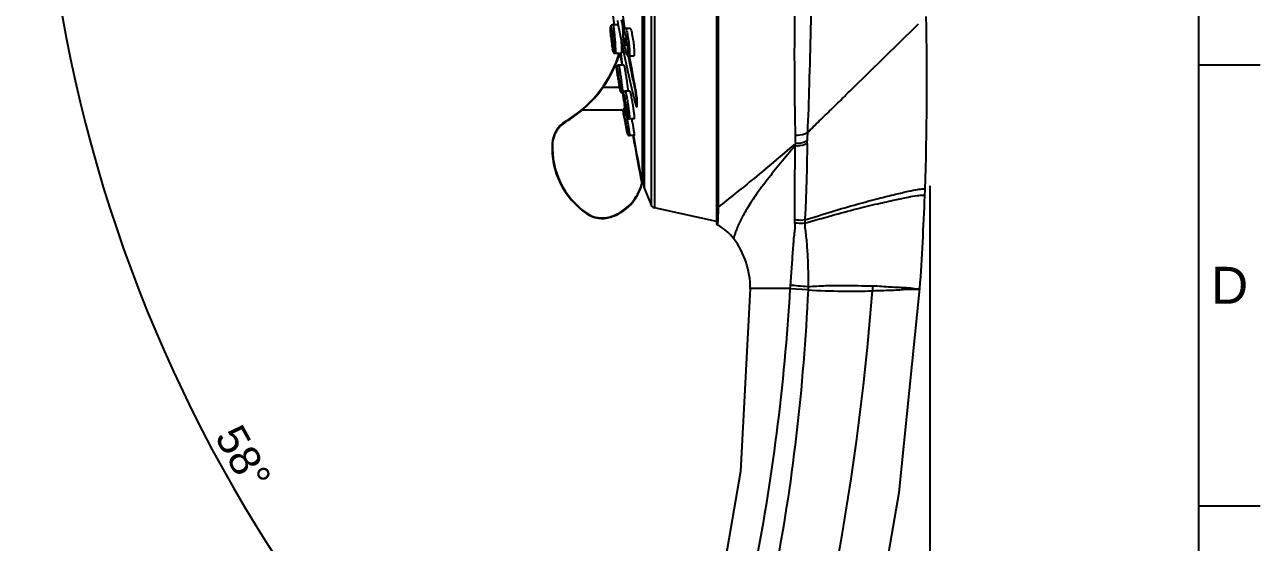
# Model space of a CAD drawing. Header units: millimetres. Extents: x 2652 to 2862, y 294 to 591.
# Drawn here: x 2761.6 to 2862.1, y 439 to 481.1 of the extents above; entities that cross this region are included whole.
import ezdxf

# ---------------------------------------------------------------- set-up
doc = ezdxf.new("R2010")
doc.units = ezdxf.units.MM
doc.header["$LTSCALE"] = 0.1
for name, color, linetype in [('02___PRT_ALL_AXES', 7, 'Continuous'), ('DIM', 3, 'Continuous'), ('FORM', 7, 'Continuous')]:
    doc.layers.add(name, color=color, linetype=linetype)
doc.styles.get("Standard").update_dxf_attribs({"font": 'arial.ttf'})
doc.dimstyles.new('ISO-25', dxfattribs={"dimtxt": 2.5, "dimasz": 2.5, "dimexe": 1.25, "dimexo": 0.625, "dimtad": 1, "dimlfac": 1.333333, "dimtxsty": 'Standard', "dimcen": 2.5, "dimadec": 0, "dimazin": 0, "dimtfac": 1, "dimtmove": 0, "dimatfit": 3, "dimfxl": 0, "dimarcsym": 0})

# ---------------------------------------------------------------- blocks, each defined once
blk = doc.blocks.new('*D18')
at = {"layer": 'Defpoints', "color": 0}
for p in [(2799.55, 502.44), (2839.68, 502.44), (2769.5, 463.22), (2806.25, 382.36), (2791.52, 358.79)]:
    blk.add_point(p, dxfattribs=at)
at = {"layer": 'DIM', "color": 0, "lineweight": -2}
for p, q in [((2798.92, 502.44), (2761.57, 502.44)), ((2806.58, 382.89), (2819.17, 403.04))]:
    blk.add_line(p, q, dxfattribs=at)
blk.add_arc((2881.29, 502.44), 118.46, 181.2092, 236.7908, dxfattribs=at)
at = {"layer": 'DIM', "color": 0}
for points in [[(2762.43, 499.94), (2763.27, 499.94), (2762.82, 502.44)], [(2816.63, 403.68), (2816.18, 402.97), (2818.51, 401.98)]]:
    blk.add_solid(points, dxfattribs=at)
at = {"layer": 'DIM', "color": 0, "insert": (2779.34, 445.93), "char_height": 2.5, "attachment_point": 5, "rotation": 299}
blk.add_mtext('58°', dxfattribs=at)
blk = doc.blocks.new('*D21')
at = {"layer": 'Defpoints', "color": 0}
for p in [(2835.18, 468.66), (2786.99, 366.39), (2835.18, 350.15)]:
    blk.add_point(p, dxfattribs=at)
at = {"layer": 'DIM', "color": 0, "lineweight": -2}
for p, q in [((2835.18, 468.04), (2835.18, 348.9)), ((2786.99, 365.77), (2786.99, 348.9)), ((2789.49, 350.15), (2832.68, 350.15))]:
    blk.add_line(p, q, dxfattribs=at)
at = {"layer": 'DIM', "color": 0}
for points in [[(2789.49, 350.56), (2789.49, 349.73), (2786.99, 350.15)], [(2832.68, 350.56), (2832.68, 349.73), (2835.18, 350.15)]]:
    blk.add_solid(points, dxfattribs=at)
at = {"layer": 'DIM', "color": 0, "insert": (2811.08, 352.27), "char_height": 2.5, "attachment_point": 5}
blk.add_mtext('64,25', dxfattribs=at)

msp = doc.modelspace()

# ---------------------------------------------------------------- linework, layer by layer
at = {"color": 7, "linetype": 'Continuous'}
for p, q in [((2817.8406, 539.7529), (2817.8406, 464.9827)), ((2817.9776, 539.7648), (2817.9776, 466.314)), ((2812.7841, 538.6333), (2812.7841, 466.2476)), ((2812.517, 538.4064), (2812.517, 466.4744)), ((2811.8038, 468.23), (2811.8038, 536.6852)), ((2811.8406, 468.1654), (2811.8406, 536.7154)), ((2811.9421, 467.9404), (2811.9421, 536.9404)), ((2811.9529, 536.9961), (2811.9529, 467.8847)), ((2809.3544, 480.5539), (2809.399, 480.2065)), ((2810.2488, 480.6556), (2810.2221, 480.8044)), ((2810.2745, 480.7378), (2810.2611, 480.8128)), ((2810.3285, 480.827), (2810.332, 480.805)), ((2810.4319, 480.8436), (2810.4319, 480.8436)), ((2828.8923, 475.952), (2834.0532, 481.0066)), ((2834.0532, 481.0078), (2834.2555, 481.2055)), ((2809.2379, 480.3213), (2809.2491, 480.2037)), ((2809.2491, 480.2037), (2809.262, 480.0803)), ((2809.262, 480.0803), (2809.2767, 479.9497)), ((2809.2767, 479.9497), (2809.2935, 479.8101)), ((2809.298, 479.7747), (2809.2951, 479.7983)), ((2809.3293, 480.0839), (2809.2967, 480.2451)), ((2809.3396, 479.8824), (2809.3723, 479.7201)), ((2809.3544, 479.3686), (2809.3526, 479.3802)), ((2809.3545, 479.3677), (2809.3544, 479.3686)), ((2809.356, 479.3581), (2809.3544, 479.3686)), ((2810.1791, 479.3781), (2810.2235, 479.162)), ((2810.299, 479.7519), (2810.3255, 479.5768)), ((2810.3255, 479.5768), (2810.3559, 479.4011)), ((2810.3956, 479.209), (2810.3419, 479.4849)), ((2810.3926, 479.6846), (2810.4109, 479.5874)), ((2810.4465, 479.7529), (2810.4282, 479.8499)), ((2810.46, 480.1849), (2810.5139, 479.9085)), ((2809.8504, 478.6233), (2809.81, 478.4472)), ((2809.8186, 478.471), (2809.8358, 478.4608)), ((2809.8358, 478.4608), (2809.8539, 478.4537)), ((2809.846, 478.8145), (2809.8504, 478.6233)), ((2809.8465, 478.4333), (2809.8539, 478.4537)), ((2810.6396, 478.5789), (2810.6311, 478.6223)), ((2810.6791, 478.586), (2810.6764, 478.5993)), ((2810.1319, 477.8844), (2810.1371, 477.8475)), ((2809.8053, 476.9088), (2809.8239, 476.7917)), ((2809.8239, 476.7917), (2809.8392, 476.6981)), ((2809.8526, 476.9098), (2809.832, 476.9851)), ((2809.832, 476.9851), (2809.8364, 476.9084)), ((2809.8364, 476.9084), (2809.8638, 476.7226)), ((2809.8393, 476.6981), (2809.8365, 476.7147)), ((2809.8694, 476.8239), (2809.8526, 476.9098)), ((2809.8777, 476.4728), (2809.8978, 476.3605)), ((2809.8813, 476.6222), (2809.9112, 476.4799)), ((2809.9112, 476.4799), (2809.9189, 476.4601)), ((2808.5672, 476.0682), (2808.5978, 476.0419)), ((2809.9592, 476.0419), (2808.5978, 476.0419)), ((2810.9788, 475.7921), (2811.0399, 475.5406)), ((2811.261, 475.5934), (2811.2565, 475.614)), ((2811.261, 475.5934), (2811.2765, 475.6077)), ((2811.2765, 475.6077), (2811.2899, 475.6175)), ((2811.3203, 475.1727), (2811.3028, 475.3619)), ((2811.32, 475.3492), (2811.3367, 475.1522)), ((2811.3364, 475.3425), (2811.3528, 475.1586)), ((2810.3383, 474.7335), (2810.3634, 474.5903)), ((2810.3636, 474.5903), (2810.3612, 474.604)), ((2810.3634, 474.5903), (2810.3679, 474.5652)), ((2810.4587, 474.1083), (2810.3636, 474.5903)), ((2810.3679, 474.5652), (2810.398, 474.4042)), ((2810.398, 474.8041), (2810.3724, 474.8793)), ((2810.3724, 474.8793), (2810.374, 474.8026)), ((2810.374, 474.8026), (2810.4023, 474.6168)), ((2810.3913, 474.383), (2810.4056, 474.3455)), ((2810.4173, 474.7182), (2810.398, 474.8041)), ((2810.398, 474.4042), (2810.4283, 474.2516)), ((2810.4217, 474.5163), (2810.4567, 474.3741)), ((2810.4567, 474.3741), (2810.4668, 474.3543)), ((2810.6365, 474.6351), (2810.6393, 474.6168)), ((2811.2558, 474.6738), (2811.261, 474.6531)), ((2811.261, 474.6531), (2811.2614, 474.6505)), ((2811.3196, 474.54), (2811.3203, 474.561)), ((2811.3203, 474.561), (2811.3203, 475.1727)), ((2811.3203, 475.1727), (2811.3367, 475.1522)), ((2811.3203, 474.561), (2811.3261, 474.5491)), ((2811.3255, 474.4951), (2811.3281, 474.4931)), ((2811.3261, 474.5491), (2811.3367, 474.5401)), ((2811.3281, 474.4931), (2811.3315, 474.4897)), ((2811.3367, 475.1522), (2811.3367, 474.5401)), ((2811.3528, 475.1586), (2811.3533, 475.131)), ((2811.3533, 475.131), (2811.3533, 474.5184)), ((2806.8796, 474.2281), (2805.5577, 473.2819)), ((2806.8796, 474.2281), (2806.9038, 474.1995)), ((2810.239, 474.1995), (2806.9038, 474.1995)), ((2810.3269, 473.6078), (2810.3625, 473.4083)), ((2810.3625, 473.4083), (2810.3956, 473.2302)), ((2810.3904, 473.4451), (2810.3701, 473.5205)), ((2810.3701, 473.5205), (2810.3784, 473.4444)), ((2810.3784, 473.4444), (2810.4109, 473.258)), ((2810.4085, 473.3593), (2810.3904, 473.4451)), ((2805.5577, 473.2819), (2805.577, 473.2497)), ((2810.3956, 473.2302), (2810.3917, 473.2514)), ((2810.3956, 473.2302), (2810.4319, 473.0408)), ((2810.4305, 473.1575), (2810.462, 473.0153)), ((2810.4319, 473.0408), (2810.4717, 472.8412)), ((2810.4691, 472.9955), (2810.4322, 473.2366)), ((2810.462, 473.0153), (2810.4691, 472.9955)), ((2810.4717, 472.8412), (2810.5081, 472.6653)), ((2804.4672, 471.4777), (2804.5047, 471.4756)), ((2811.7591, 468.263), (2811.7544, 468.226)), ((2811.7544, 468.226), (2811.7733, 468.1771)), ((2811.7586, 468.2249), (2811.797, 468.2309)), ((2811.7591, 468.263), (2811.7958, 468.2703)), ((2811.7958, 468.2703), (2811.8012, 468.2434)), ((2811.797, 468.2309), (2811.8038, 468.23)), ((2811.8012, 468.2434), (2811.8038, 468.23)), ((2811.8038, 468.23), (2811.8239, 468.2017)), ((2811.8051, 468.2019), (2811.8261, 468.1995)), ((2811.8261, 468.1995), (2811.8226, 468.1722)), ((2811.8406, 468.1654), (2811.9421, 468.1654)), ((2811.9529, 467.8847), (2811.9421, 467.9404)), ((2811.9529, 467.8847), (2812.517, 466.4744)), ((2834.7764, 467.2184), (2834.795, 467.7308)), ((2807.2611, 465.7841), (2807.2823, 465.815)), ((2809.2079, 465.4909), (2809.1967, 465.5267)), ((2817.8406, 465.1279), (2812.7841, 466.2476)), ((2817.9389, 465.3127), (2817.9228, 464.8499)), ((2823.8066, 459.6903), (2820.5833, 459.6904)), ((2825.2795, 459.5877), (2823.8051, 459.6646)), ((2834.3253, 459.6944), (2834.3793, 459.6915))]:
    msp.add_line(p, q, dxfattribs=at)
for points in [[(2809.3874, 481.1465), (2809.2997, 481.1198), (2809.2477, 481.0639), (2809.2282, 481.0175), (2809.2193, 480.9778), (2809.2143, 480.938), (2809.2112, 480.8937), (2809.2098, 480.8421), (2809.2099, 480.7812)], [(2809.2099, 480.7812), (2809.2116, 480.7096), (2809.2153, 480.6273), (2809.2209, 480.5345), (2809.2284, 480.4321), (2809.2379, 480.3213)], [(2810.4319, 480.8436), (2810.3581, 480.8261), (2810.2902, 480.7648), (2810.2614, 480.7008), (2810.2478, 480.6354), (2810.2407, 480.5589), (2810.2385, 480.4665), (2810.2408, 480.356)], [(2810.2408, 480.356), (2810.2479, 480.2271), (2810.26, 480.0814)], [(2809.2935, 479.8101), (2809.3128, 479.6604), (2809.3344, 479.5036), (2809.3545, 479.3677)], [(2809.3545, 479.3677), (2809.3758, 479.2364), (2809.3941, 479.1353), (2809.409, 479.0624), (2809.4213, 479.0094), (2809.4322, 478.9696), (2809.4429, 478.9378), (2809.4563, 478.9081), (2809.4812, 478.8721), (2809.5402, 478.8302), (2809.5983, 478.8188)], [(2810.26, 480.0814), (2810.2771, 479.9216), (2810.299, 479.7519)], [(2810.3559, 479.4011), (2810.3897, 479.2306), (2810.3964, 479.1992)], [(2810.3964, 479.1992), (2810.4009, 479.179), (2810.432, 479.0473), (2810.4625, 478.9343), (2810.4921, 478.8407), (2810.521, 478.7651), (2810.5518, 478.7033), (2810.5928, 478.6486), (2810.6646, 478.6026), (2810.7184, 478.5936)], [(2809.8689, 477.8476), (2809.7917, 477.8265), (2809.7397, 477.7759), (2809.7188, 477.7246), (2809.714, 477.6892), (2809.7133, 477.657), (2809.7146, 477.6203), (2809.7176, 477.5765), (2809.7223, 477.5242), (2809.7287, 477.4627), (2809.737, 477.3918), (2809.7471, 477.3117), (2809.759, 477.2226), (2809.7728, 477.1252), (2809.7882, 477.0203), (2809.8053, 476.9088)], [(2809.8392, 476.6981), (2809.8572, 476.5908), (2809.8777, 476.4728)], [(2809.8978, 476.3605), (2809.9173, 476.2552), (2809.9359, 476.1578), (2809.9536, 476.069), (2809.97, 475.9897), (2809.9851, 475.92), (2809.9989, 475.8601), (2810.0113, 475.8097), (2810.0225, 475.7681), (2810.0329, 475.7339), (2810.0437, 475.7048), (2810.0593, 475.6738), (2810.0945, 475.633), (2810.1607, 475.601), (2810.1922, 475.5977)], [(2810.3998, 475.7418), (2810.3273, 475.7237), (2810.2702, 475.6716), (2810.2463, 475.6155), (2810.2397, 475.5711), (2810.2385, 475.5253), (2810.2404, 475.4707), (2810.2452, 475.4041), (2810.253, 475.3239), (2810.2639, 475.2298), (2810.278, 475.1225), (2810.2951, 475.0029), (2810.3153, 474.8727), (2810.3383, 474.7335)], [(2810.3912, 474.383), (2810.3162, 474.3631), (2810.2652, 474.3153), (2810.2428, 474.2624), (2810.2386, 474.2279), (2810.2389, 474.2016), (2810.2408, 474.1727), (2810.2442, 474.1388), (2810.2491, 474.0985), (2810.2554, 474.0508), (2810.2634, 473.9955), (2810.2729, 473.9325), (2810.284, 473.8619), (2810.2968, 473.784), (2810.3269, 473.6078)], [(2811.2614, 474.6505), (2811.2718, 474.6114), (2811.2845, 474.5695), (2811.2958, 474.5383), (2811.3067, 474.5159)], [(2810.4283, 474.2516), (2810.4577, 474.1113), (2810.4858, 473.9857), (2810.5119, 473.8768), (2810.5355, 473.7856), (2810.5565, 473.7121), (2810.5753, 473.6546), (2810.593, 473.6095), (2810.6142, 473.5696), (2810.6526, 473.5266), (2810.7212, 473.4947), (2810.7507, 473.4918)], [(2810.5081, 472.6653), (2810.5248, 472.5879), (2810.5402, 472.518), (2810.5542, 472.456), (2810.567, 472.4018), (2810.5784, 472.3555), (2810.5885, 472.3167), (2810.5975, 472.2846), (2810.6058, 472.2583), (2810.6144, 472.2351), (2810.6285, 472.2074), (2810.6636, 472.1671), (2810.7291, 472.1361), (2810.7593, 472.133)], [(2820.5833, 459.6904), (2819.7775, 444.8081), (2817.379, 430.8128), (2813.7412, 418.0552), (2809.0243, 406.2618), (2803.254, 395.1745), (2796.3231, 384.581), (2788.3028, 374.655)], [(2807.1642, 362.7879), (2814.3312, 377.7861), (2820.5992, 393.5913), (2825.7656, 409.8), (2829.799, 426.3286), (2832.6808, 443.0893), (2834.3793, 459.6915)]]:
    msp.add_lwpolyline(points, dxfattribs=at)
for centre, radius, start, end in [((2958.2517, 504.4231), 149.7537, 188.424355, 189.06317), ((2910.1529, 499.7975), 102.0377, 190.339072, 191.543747), ((2942.2421, 504.4205), 134.1156, 189.8217, 190.141985), ((2942.2488, 504.4349), 134.0849, 189.83067, 190.146926), ((2958.2749, 504.4134), 149.8148, 188.775233, 189.058159), ((2588.6131, 476.4238), 246.3353, 357.977646, 1.256681), ((2824.1938, 481.6974), 15.019, 185.877373, 186.238593), ((2825.6348, 481.8546), 16.4685, 186.237531, 186.559709), ((2826.6534, 481.9713), 17.4938, 186.558398, 186.801907), ((2827.2211, 482.0388), 18.0655, 186.801187, 186.916988), ((2827.4448, 482.066), 18.2909, 186.917277, 187.122082), ((2827.4439, 482.0655), 18.2899, 187.195062, 187.459193), ((2826.8949, 481.9936), 17.7362, 187.459131, 187.615782), ((2825.4334, 481.7966), 16.2615, 187.610227, 188.0323), ((2815.7663, 480.9089), 6.5081, 188.181953, 189.074595), ((2802.9011, 479.0561), 6.5099, 8.182517, 9.08353), ((2823.4592, 481.5193), 14.2678, 188.037448, 188.166708), ((2821.0084, 481.1647), 11.7916, 188.152822, 188.704238), ((2817.0046, 480.545), 7.7401, 188.820566, 189.620053), ((2797.1633, 478.877), 12.3077, 5.402688, 6.201227), ((2795.8534, 478.75), 13.6238, 5.039374, 5.415731), ((2795.4063, 478.7104), 14.0726, 4.277301, 5.039906), ((2818.2821, 480.8673), 8.0596, 187.799459, 189.876589), ((2802.5643, 478.5235), 8.0693, 7.808189, 9.883689), ((2800.4399, 481.8281), 9.9614, 300.915, 340.304958), ((2815.7026, 480.3253), 6.4197, 189.629068, 189.867152), ((2814.3924, 480.0951), 5.0894, 189.840792, 190.58153), ((2800.438, 481.8242), 10.0009, 337.133933, 340.180491), ((2809.1068, 478.7256), 0.756, 340.308607, 7.082452), ((2809.1068, 478.721), 0.7934, 340.308707, 7.08126), ((2981.5847, 501.8521), 173.1199, 187.649983, 187.957894), ((2981.5854, 501.8476), 173.0831, 187.648495, 187.970438), ((2910.7583, 499.9231), 102.656, 191.667945, 193.345741), ((2942.5057, 504.4703), 134.3839, 191.108485, 191.587391), ((2942.5124, 504.4846), 134.3531, 191.11422, 191.59285), ((2958.5121, 504.4532), 150.0552, 189.924605, 190.353336), ((2958.5179, 504.4675), 150.0236, 189.929573, 190.353335), ((2800.4199, 481.8343), 10.0215, 326.227669, 337.121319), ((2942.6136, 504.4924), 134.4941, 191.587396, 192.109328), ((2960.2913, 506.463), 152.1757, 190.977325, 191.698441), ((2983.0836, 508.9858), 175.0013, 190.363105, 190.990839), ((2831.3275, 480.2619), 21.7817, 188.66696, 189.37271), ((2829.1567, 479.8778), 19.5774, 189.347049, 190.782117), ((2792.5041, 473.8734), 17.6489, 10.079666, 10.803197), ((2815.5096, 477.6555), 5.7223, 189.381937, 190.402895), ((2804.237, 475.789), 5.7266, 9.38285, 10.411601), ((2788.0021, 473.0658), 22.2228, 9.40736, 10.098405), ((2803.9007, 475.7314), 6.0679, 9.241454, 9.40176), ((2803.888, 475.7293), 6.0808, 9.112274, 9.241653), ((2788.457, 473.1348), 21.7626, 8.643885, 9.42387), ((2800.4592, 481.8248), 9.9839, 311.491341, 324.604022), ((2800.4394, 481.8238), 9.9995, 324.674361, 326.215271), ((2911.1627, 500.0174), 103.0712, 193.344847, 193.593651), ((2911.3896, 500.0727), 103.3048, 193.737438, 194.232924), ((2942.6927, 504.5093), 134.575, 192.109304, 192.398843), ((2808.1661, 474.9154), 3.1683, 8.922203, 12.35605), ((2807.7885, 474.8915), 3.5608, 9.650264, 11.603758), ((2807.4892, 474.8841), 3.8739, 9.969998, 10.972083), ((2808.2964, 474.9329), 3.0368, 8.121589, 8.976593), ((2807.5812, 474.8533), 3.7716, 8.176285, 9.694151), ((2807.0865, 474.8127), 4.2828, 7.708829, 9.978642), ((2807.9463, 474.906), 3.4027, 7.483665, 8.172209), ((2807.5037, 474.8683), 3.8619, 7.053121, 7.704733), ((2800.4536, 481.8309), 9.9922, 310.205182, 311.49223), ((2824.9366, 477.2149), 14.8074, 189.11061, 190.155509), ((2798.6103, 472.5144), 12.061, 11.189161, 12.252923), ((2814.243, 475.3053), 3.9019, 190.162774, 191.666124), ((2806.5948, 473.928), 3.9033, 10.164325, 11.679746), ((2806.3832, 473.8881), 4.1187, 9.993371, 10.191471), ((2806.3792, 473.8873), 4.1227, 9.693702, 9.993801), ((2795.608, 471.9131), 15.1229, 10.196684, 11.216496), ((2795.9773, 471.9731), 14.7488, 9.068277, 10.221298), ((2800.4399, 481.8281), 9.9989, 300.915, 310.275718), ((2839.4166, 478.7099), 29.5338, 190.128995, 190.650725), ((2786.8137, 468.8311), 24.0517, 11.179571, 11.712587), ((2802.7634, 471.8148), 7.7995, 10.663427, 11.421208), ((2780.645, 467.6045), 30.3411, 10.685456, 11.193467), ((2772.2163, 466.7256), 39.3169, 9.563857, 9.912529), ((2806.7137, 471.3515), 2.25, 120.915, 176.785334), ((2806.7137, 471.3515), 2.2125, 120.915, 176.785334), ((2836.4997, 478.1344), 26.5607, 190.640159, 191.701911), ((2818.0563, 474.6975), 7.7797, 190.66253, 191.417186), ((2802.2934, 471.7243), 8.2781, 10.526652, 10.677457), ((2781.2449, 467.7112), 29.7319, 10.123319, 10.697685), ((2810.9263, 471.1149), 6.4693, 176.785334, 235.489556), ((2810.9263, 471.1149), 6.4318, 176.785334, 235.489556), ((2984.1631, 502.4404), 175.7591, 189.929576, 191.212946), ((2984.1631, 502.4404), 175.7216, 189.935539, 191.212946), ((2813.2445, 473.491), 11.1961, 348.613473, 349.625305), ((2817.9489, 471.5912), 7.2669, 359.15549, 0.852942), ((2808.0598, 469.1592), 3.8438, 287.379477, 345.157732), ((2808.0482, 469.176), 3.8261, 291.136338, 344.577216), ((2808.6248, 469.0173), 3.228, 344.570653, 345.070996), ((2808.6807, 469.0024), 3.1702, 345.070274, 345.823028), ((2811.8041, 468.1374), 0.0375, 60.924845, 164.736094), ((2812.8652, 466.6137), 0.375, 201.801409, 257.514533), ((2965.4471, 460.1635), 147.5977, 177.61174, 177.733115), ((2588.7005, 476.4205), 246.2479, 356.104314, 357.858381), ((2808.5359, 467.6382), 2.25, 235.489556, 287.379477), ((2808.5359, 467.6382), 2.2125, 235.489556, 287.379477), ((2808.0594, 469.1602), 3.8074, 287.380025, 291.064247), ((3001.0068, 458.7597), 183.1851, 177.734318, 177.949946), ((2836.6153, 465.785), 12.4456, 182.239731, 183.458654), ((2867.693, 463.5324), 42.7054, 177.677008, 178.034301), ((2817.9906, 464.9829), 0.15, 180, 243.127149), ((2816.2277, 461.504), 3.75, 37.063082, 63.127141), ((2813.8359, 459.6974), 6.7475, 359.94061, 37.063588), ((2617.0616, 475.9305), 214.0897, 329.268366, 355.600841), ((2836.0765, 458.9017), 12.295, 175.044618, 176.322559), ((2864.8319, 458.1162), 39.5804, 177.516787, 177.869343), ((2836.3138, 459.4492), 5.7935, 175.494986, 179.40959)]:
    msp.add_arc(centre, radius, start, end, dxfattribs=at)
for points, knots in [([(2825.2109, 540.3938), (2825.2082, 540.3935), (2825.2073, 540.379), (2825.1989, 540.3613), (2825.195, 540.3222), (2825.1864, 540.2463), (2825.18, 540.1127), (2825.1722, 539.9113), (2825.1651, 539.6524), (2825.1575, 539.3371), (2825.1493, 538.9657), (2825.1367, 538.36), (2825.1185, 537.4673), (2825.0937, 536.2377), (2825.065, 534.8023), (2825.0326, 533.1699), (2824.9963, 531.3506), (2824.9402, 528.5839), (2824.8631, 524.7502), (2824.7647, 519.7666), (2824.6578, 514.3619), (2824.5511, 508.6673), (2824.444, 502.8218), (2824.3468, 496.9681), (2824.2366, 489.556), (2824.1504, 481.2928), (2824.1661, 474.9501), (2824.2333, 472.1323)], [0, 0, 0, 0, 0.00012057, 0.00045699, 0.00099935, 0.00174874, 0.0038727, 0.00683219, 0.01062505, 0.01524658, 0.02069039, 0.02694864, 0.04187018, 0.05992117, 0.08099196, 0.10495454, 0.13166273, 0.1609531, 0.22655015, 0.30015388, 0.37997805, 0.4640832, 0.5504221, 0.63687889, 0.72133632, 0.87614895, 1, 1, 1, 1]), ([(2826.7912, 539.2823), (2826.7896, 539.2837), (2826.7835, 539.2693), (2826.7765, 539.2412), (2826.7679, 539.1434), (2826.762, 539.003), (2826.7552, 538.7978), (2826.7487, 538.542), (2826.7382, 538.0906), (2826.7232, 537.3933), (2826.7014, 536.3977), (2826.675, 535.1954), (2826.6442, 533.7927), (2826.6094, 532.1979), (2826.5702, 530.4206), (2826.5095, 527.7185), (2826.4258, 523.9749), (2826.3179, 519.1094), (2826.1991, 513.8339), (2826.078, 508.2763), (2825.9518, 502.5711), (2825.8301, 496.8549), (2825.6743, 489.5961), (2825.5359, 482.752), (2825.3778, 476.4756), (2825.2866, 473.6591), (2825.2257, 472.3487)], [0, 0, 0, 0, 0.00009297, 0.00041554, 0.00176954, 0.00397865, 0.00700365, 0.01084282, 0.015493, 0.02721117, 0.04210822, 0.06010454, 0.08110021, 0.10497266, 0.13157824, 0.16075194, 0.22607532, 0.29935664, 0.37881031, 0.46250924, 0.54843086, 0.63450409, 0.71868535, 0.8737462, 0.94122348, 1, 1, 1, 1]), ([(2809.2538, 480.1594), (2809.2447, 480.2476), (2809.2299, 480.405), (2809.2156, 480.6157), (2809.2104, 480.7591), (2809.2117, 480.8501), (2809.214, 480.9005), (2809.2199, 480.9388), (2809.224, 480.9634), (2809.2394, 480.9807), (2809.2591, 480.9602), (2809.2726, 480.9253), (2809.2968, 480.8529), (2809.325, 480.7271), (2809.344, 480.621), (2809.3544, 480.5539)], [0, 0, 0, 0, 0.2096873, 0.37392902, 0.49983412, 0.5490963, 0.58908954, 0.61943433, 0.63965398, 0.65045751, 0.66337984, 0.69244014, 0.74620732, 0.8392084, 1, 1, 1, 1]), ([(2809.5028, 480.6135), (2809.4673, 480.6084), (2809.419, 480.5973), (2809.3709, 480.5754), (2809.3548, 480.5606), (2809.3544, 480.5539)], [0, 0, 0, 0, 0.65419361, 0.87654965, 1, 1, 1, 1]), ([(2809.3875, 481.1465), (2809.3967, 481.1465), (2809.4166, 481.1082), (2809.4402, 481.0338), (2809.4771, 480.8564), (2809.4932, 480.7104), (2809.5028, 480.6135)], [0, 0, 0, 0, 0.0501904, 0.18688307, 0.47022348, 1, 1, 1, 1]), ([(2809.5028, 480.6135), (2809.5189, 480.4508), (2809.5461, 480.1646), (2809.5797, 479.7834), (2809.5998, 479.4897), (2809.6116, 479.2605), (2809.6172, 479.0827), (2809.6175, 478.9631), (2809.6149, 478.8913), (2809.6111, 478.8538), (2809.608, 478.8326), (2809.6019, 478.8188), (2809.5983, 478.8188)], [0, 0, 0, 0, 0.2720763, 0.47843673, 0.63687891, 0.76206363, 0.86016397, 0.93327348, 0.9603578, 0.98075105, 0.99398815, 1, 1, 1, 1]), ([(2810.297, 479.7736), (2810.2833, 479.8734), (2810.266, 480.0195), (2810.2501, 480.2078), (2810.2429, 480.332), (2810.2403, 480.4404), (2810.242, 480.5292), (2810.2485, 480.5989), (2810.2576, 480.6425), (2810.2737, 480.676), (2810.3053, 480.6675), (2810.324, 480.6334), (2810.3497, 480.583), (2810.3756, 480.5094), (2810.4164, 480.3756), (2810.4427, 480.2645), (2810.46, 480.1849)], [0, 0, 0, 0, 0.20989153, 0.30618891, 0.3933459, 0.46910454, 0.53157919, 0.5793605, 0.61178643, 0.63003159, 0.64381682, 0.66878216, 0.70847331, 0.7626711, 0.83036091, 1, 1, 1, 1]), ([(2810.432, 480.8436), (2810.4385, 480.8436), (2810.4542, 480.8305), (2810.4821, 480.7807), (2810.5197, 480.6718), (2810.5643, 480.4971), (2810.5926, 480.3589), (2810.6073, 480.2811)], [0, 0, 0, 0, 0.03274919, 0.09077352, 0.29290438, 0.60230681, 1, 1, 1, 1]), ([(2810.8061, 480.8436), (2810.8127, 480.8436), (2810.8289, 480.8308), (2810.8577, 480.7809), (2810.8964, 480.672), (2810.9424, 480.4972), (2810.9716, 480.3589), (2810.9867, 480.2811)], [0, 0, 0, 0, 0.03329943, 0.09164699, 0.29385896, 0.60310869, 1, 1, 1, 1]), ([(2809.2967, 480.2451), (2809.2944, 480.2233), (2809.2991, 480.179), (2809.3099, 480.0919), (2809.3173, 480.0261), (2809.3244, 479.9826)], [0, 0, 0, 0, 0.24960752, 0.49994224, 1, 1, 1, 1]), ([(2809.3723, 479.7201), (2809.3741, 479.7201), (2809.3729, 479.7307), (2809.3739, 479.7421), (2809.3712, 479.7681), (2809.3669, 479.8145), (2809.3578, 479.8879), (2809.3494, 479.9494), (2809.3446, 479.9826)], [0, 0, 0, 0, 0.01985257, 0.07670848, 0.16936433, 0.29391256, 0.61843911, 1, 1, 1, 1]), ([(2809.4397, 479.76), (2809.4459, 479.6773), (2809.4557, 479.5286), (2809.4653, 479.3278), (2809.4689, 479.1889), (2809.4691, 479.0985), (2809.4677, 479.0461), (2809.4662, 479.004), (2809.4609, 478.974), (2809.46, 478.9535), (2809.4455, 478.9431), (2809.4352, 478.9684), (2809.4134, 479.0294), (2809.4001, 479.1041), (2809.3895, 479.1605)], [0, 0, 0, 0, 0.23880091, 0.42910241, 0.57849315, 0.63869161, 0.68917409, 0.72961014, 0.75942795, 0.77790547, 0.78600835, 0.80087006, 0.83496647, 1, 1, 1, 1]), ([(2810.0686, 479.9506), (2810.0764, 479.8587), (2810.089, 479.6921), (2810.103, 479.4635), (2810.1118, 479.2761), (2810.1168, 479.1231), (2810.1182, 479.0008), (2810.1171, 478.9109), (2810.1125, 478.8533), (2810.108, 478.8278), (2810.103, 478.8188), (2810.1004, 478.8188)], [0, 0, 0, 0, 0.24336885, 0.44125021, 0.6045503, 0.73861894, 0.84578525, 0.92630331, 0.97854606, 0.99310776, 1, 1, 1, 1]), ([(2810.381, 479.9811), (2810.3783, 479.9811), (2810.3726, 479.9716), (2810.3694, 479.9428), (2810.369, 479.8804), (2810.3773, 479.7901), (2810.3867, 479.7211), (2810.3926, 479.6846)], [0, 0, 0, 0, 0.02777857, 0.08739667, 0.30779277, 0.63140181, 1, 1, 1, 1]), ([(2810.4282, 479.8499), (2810.4243, 479.868), (2810.4168, 479.8999), (2810.4043, 479.9421), (2810.3945, 479.9664), (2810.3855, 479.9811), (2810.381, 479.9811)], [0, 0, 0, 0, 0.393935, 0.70291278, 0.90637798, 1, 1, 1, 1]), ([(2810.5588, 479.6197), (2810.5725, 479.5199), (2810.5899, 479.3739), (2810.6058, 479.1857), (2810.613, 479.0616), (2810.6156, 478.9532), (2810.6139, 478.8645), (2810.6073, 478.7949), (2810.5982, 478.7514), (2810.582, 478.7179), (2810.5505, 478.7265), (2810.5317, 478.7606), (2810.506, 478.811), (2810.4801, 478.8846), (2810.4393, 479.0183), (2810.413, 479.1294), (2810.3956, 479.209)], [0, 0, 0, 0, 0.20988721, 0.30616887, 0.39330303, 0.46903314, 0.53147631, 0.57922536, 0.61162432, 0.62986003, 0.64368034, 0.66868461, 0.70840655, 0.76262824, 0.83033592, 1, 1, 1, 1]), ([(2810.4109, 479.5874), (2810.4149, 479.5692), (2810.4224, 479.5373), (2810.4349, 479.4952), (2810.4446, 479.4709), (2810.4537, 479.4562), (2810.4581, 479.4561)], [0, 0, 0, 0, 0.39388143, 0.70281323, 0.90630596, 1, 1, 1, 1]), ([(2810.4581, 479.4561), (2810.4609, 479.4561), (2810.4666, 479.4656), (2810.4697, 479.4945), (2810.4702, 479.5569), (2810.4618, 479.6473), (2810.4525, 479.7164), (2810.4465, 479.7529)], [0, 0, 0, 0, 0.02777272, 0.08738801, 0.30782187, 0.63146463, 1, 1, 1, 1]), ([(2810.6073, 480.2811), (2810.6423, 480.0959), (2810.6854, 479.8127), (2810.7285, 479.4384), (2810.7509, 479.1714), (2810.7632, 478.9456), (2810.761, 478.7613), (2810.7551, 478.6632), (2810.734, 478.5936), (2810.7185, 478.5936)], [0, 0, 0, 0, 0.33145593, 0.50296203, 0.66302741, 0.80054424, 0.90603683, 0.97277651, 1, 1, 1, 1]), ([(2810.9867, 480.2811), (2811.0228, 480.096), (2811.0672, 479.813), (2811.1115, 479.4387), (2811.1346, 479.1717), (2811.1474, 478.9457), (2811.145, 478.7616), (2811.1391, 478.6628), (2811.1169, 478.5936), (2811.1013, 478.5936)], [0, 0, 0, 0, 0.33129587, 0.50276591, 0.66279337, 0.80028939, 0.90576226, 0.97251457, 1, 1, 1, 1]), ([(2809.7945, 476.9796), (2809.7815, 477.0648), (2809.7588, 477.2204), (2809.7351, 477.404), (2809.7225, 477.5241), (2809.717, 477.5893), (2809.7151, 477.6314), (2809.7153, 477.6562), (2809.7168, 477.6659), (2809.718, 477.6739), (2809.7242, 477.6738), (2809.7273, 477.6665), (2809.7354, 477.6505), (2809.7454, 477.6156), (2809.7603, 477.5611), (2809.7774, 477.4878), (2809.797, 477.3984), (2809.8183, 477.2944), (2809.8327, 477.2205), (2809.8402, 477.1815)], [0, 0, 0, 0, 0.21370216, 0.3899797, 0.45911069, 0.51344462, 0.55175507, 0.56468849, 0.57344993, 0.57821357, 0.58082463, 0.58621643, 0.59562727, 0.62691561, 0.67433506, 0.73687813, 0.81314462, 0.90148216, 1, 1, 1, 1]), ([(2809.8689, 477.8476), (2809.8714, 477.8476), (2809.876, 477.838), (2809.8818, 477.8231), (2809.8898, 477.795), (2809.9035, 477.7392), (2809.9233, 477.6445), (2809.9494, 477.5062), (2809.9787, 477.3378), (2810.0219, 477.0736), (2810.0532, 476.8658), (2810.0738, 476.7226)], [0, 0, 0, 0, 0.00653227, 0.02195348, 0.04667177, 0.08048753, 0.17396963, 0.29870551, 0.44974878, 0.62125661, 1, 1, 1, 1]), ([(2810.3007, 477.8476), (2810.3032, 477.8476), (2810.308, 477.8381), (2810.3139, 477.8232), (2810.3221, 477.7951), (2810.3363, 477.7393), (2810.3567, 477.6448), (2810.3835, 477.5064), (2810.4137, 477.338), (2810.4583, 477.0737), (2810.4906, 476.8658), (2810.5118, 476.7226)], [0, 0, 0, 0, 0.0065811, 0.02205093, 0.04677091, 0.08054975, 0.17399742, 0.2986933, 0.44973048, 0.62130834, 1, 1, 1, 1]), ([(2810.9, 477.4856), (2810.9089, 477.487), (2810.9219, 477.4904), (2810.9366, 477.5001), (2810.937, 477.5055)], [0, 0, 0, 0, 0.62446627, 1, 1, 1, 1]), ([(2809.9189, 476.4601), (2809.9204, 476.4601), (2809.9201, 476.4691), (2809.9205, 476.4791), (2809.9183, 476.5015), (2809.9141, 476.5422), (2809.9052, 476.6074), (2809.8968, 476.6623), (2809.892, 476.6923)], [0, 0, 0, 0, 0.01961422, 0.07480794, 0.165131, 0.28735154, 0.60997033, 1, 1, 1, 1]), ([(2809.9725, 476.4056), (2809.9853, 476.3212), (2810.0076, 476.1675), (2810.0309, 475.9861), (2810.0434, 475.8679), (2810.0486, 475.804), (2810.0504, 475.763), (2810.0499, 475.7388), (2810.0486, 475.7297), (2810.047, 475.722), (2810.0408, 475.723), (2810.0378, 475.7303), (2810.0296, 475.7468), (2810.0196, 475.7819), (2810.0046, 475.8367), (2809.9875, 475.91), (2809.968, 475.9992), (2809.9468, 476.1028), (2809.9324, 476.1765), (2809.925, 476.2154)], [0, 0, 0, 0, 0.21341906, 0.38885001, 0.45740073, 0.51109098, 0.54871871, 0.56131016, 0.56973768, 0.5742155, 0.57691518, 0.58261859, 0.59235873, 0.62429319, 0.67231824, 0.73542378, 0.81220916, 0.90102866, 1, 1, 1, 1]), ([(2810.0738, 476.7226), (2810.0942, 476.58), (2810.1226, 476.3725), (2810.1554, 476.108), (2810.1745, 475.9394), (2810.1882, 475.801), (2810.1955, 475.7061), (2810.198, 475.6505), (2810.1977, 475.6221), (2810.1969, 475.6079), (2810.1943, 475.5977), (2810.1921, 475.5977)], [0, 0, 0, 0, 0.38144332, 0.55406844, 0.70564802, 0.8302287, 0.92279967, 0.95587498, 0.97973367, 0.99427241, 1, 1, 1, 1]), ([(2810.5118, 476.7226), (2810.5401, 476.5318), (2810.5851, 476.2029), (2810.6245, 475.873), (2810.6349, 475.7343)], [0, 0, 0, 0, 0.58109716, 1, 1, 1, 1]), ([(2810.316, 474.8702), (2810.3023, 474.9555), (2810.2789, 475.1114), (2810.2557, 475.2956), (2810.2447, 475.4161), (2810.241, 475.4814), (2810.2406, 475.5239), (2810.2431, 475.5484), (2810.2454, 475.5587), (2810.249, 475.5663), (2810.2562, 475.566), (2810.2615, 475.5591), (2810.2717, 475.5426), (2810.285, 475.508), (2810.3032, 475.4531), (2810.3239, 475.3799), (2810.3469, 475.2906), (2810.3716, 475.1868), (2810.3881, 475.113), (2810.3966, 475.0741)], [0, 0, 0, 0, 0.21237287, 0.38751546, 0.45613818, 0.51002669, 0.54802274, 0.5609132, 0.56979482, 0.57507624, 0.57892263, 0.58519311, 0.59521527, 0.62731083, 0.67518142, 0.73787876, 0.81403285, 0.90202313, 1, 1, 1, 1]), ([(2810.3998, 475.7418), (2810.4028, 475.7418), (2810.4096, 475.7335), (2810.4224, 475.7064), (2810.4421, 475.6438), (2810.4678, 475.5431), (2810.4982, 475.4067), (2810.5316, 475.2415), (2810.58, 474.9813), (2810.6143, 474.7764), (2810.6365, 474.6351)], [0, 0, 0, 0, 0.00788374, 0.02401357, 0.08317998, 0.17668264, 0.30099062, 0.45132849, 0.62205966, 1, 1, 1, 1]), ([(2810.773, 475.7418), (2810.776, 475.7418), (2810.7832, 475.7334), (2810.7964, 475.7058), (2810.8171, 475.6421), (2810.8439, 475.5394), (2810.8757, 475.4004), (2810.9105, 475.2323), (2810.961, 474.9681), (2810.9967, 474.7601), (2811.0197, 474.6168)], [0, 0, 0, 0, 0.00796216, 0.02420449, 0.08356717, 0.17735936, 0.30195331, 0.45250701, 0.62331039, 1, 1, 1, 1]), ([(2825.2257, 472.3487), (2825.382, 472.5148), (2825.7136, 472.8285), (2826.1906, 473.3145), (2826.6735, 473.783), (2827.2978, 474.3843), (2828.0327, 475.1098), (2828.6101, 475.682), (2828.8924, 475.9523)], [0, 0, 0, 0, 0.13309224, 0.26615833, 0.3974029, 0.52566502, 0.77192848, 1, 1, 1, 1]), ([(2810.4056, 474.3455), (2810.4192, 474.2953), (2810.4472, 474.1607), (2810.517, 473.7988), (2810.57, 473.4864), (2810.6073, 473.258)], [0, 0, 0, 0, 0.1409032, 0.37244291, 1, 1, 1, 1]), ([(2810.4668, 474.3543), (2810.4684, 474.3543), (2810.4699, 474.3624), (2810.4699, 474.3731), (2810.4689, 474.3945), (2810.4651, 474.4345), (2810.4567, 474.4983), (2810.4481, 474.552), (2810.443, 474.5815)], [0, 0, 0, 0, 0.0211355, 0.07605583, 0.16574133, 0.28730402, 0.6091366, 1, 1, 1, 1]), ([(2810.6393, 474.6168), (2810.6615, 474.4744), (2810.6918, 474.2671), (2810.7252, 474.0025), (2810.744, 473.834), (2810.7562, 473.6948), (2810.7628, 473.5924), (2810.7616, 473.5285), (2810.7586, 473.5007), (2810.7533, 473.4919), (2810.7507, 473.4918)], [0, 0, 0, 0, 0.38094646, 0.55337771, 0.7047711, 0.82914871, 0.92152088, 0.97839302, 0.99318222, 1, 1, 1, 1]), ([(2811.0197, 474.6168), (2811.0426, 474.4744), (2811.0737, 474.267), (2811.1082, 474.0028), (2811.1276, 473.8331), (2811.1401, 473.6971), (2811.147, 473.5869), (2811.1455, 473.5349), (2811.1423, 473.4918), (2811.1344, 473.4918)], [0, 0, 0, 0, 0.38121291, 0.55380286, 0.70535637, 0.82981641, 0.92222263, 0.97909607, 1, 1, 1, 1]), ([(2811.261, 474.6531), (2811.2673, 474.6283), (2811.2812, 474.5851), (2811.29, 474.546), (2811.3153, 474.5094), (2811.3189, 474.5327), (2811.3196, 474.54)], [0, 0, 0, 0, 0.4588699, 0.75574763, 0.86892857, 1, 1, 1, 1]), ([(2811.3367, 474.5401), (2811.3367, 474.5327), (2811.3371, 474.5216), (2811.3325, 474.4905), (2811.3255, 474.4951)], [0, 0, 0, 0, 0.46687709, 1, 1, 1, 1]), ([(2811.3533, 474.5184), (2811.3533, 474.5076), (2811.3515, 474.4925), (2811.3516, 474.4725), (2811.3431, 474.4679), (2811.3351, 474.4761), (2811.3322, 474.4836), (2811.3295, 474.4901)], [0, 0, 0, 0, 0.41256769, 0.62210775, 0.66943316, 0.73306966, 1, 1, 1, 1]), ([(2810.3432, 473.5159), (2810.328, 473.6006), (2810.3068, 473.7225), (2810.2815, 473.8775), (2810.2664, 473.975), (2810.2544, 474.0575), (2810.2467, 474.1211), (2810.241, 474.1693), (2810.2416, 474.1912), (2810.2412, 474.2059), (2810.2468, 474.2056), (2810.2488, 474.1981), (2810.2565, 474.1824), (2810.2657, 474.1471), (2810.2806, 474.0927), (2810.298, 474.0193), (2810.3273, 473.8913), (2810.3493, 473.7874), (2810.3646, 473.7136)], [0, 0, 0, 0, 0.21377407, 0.30768701, 0.39022509, 0.45946507, 0.51388329, 0.55219725, 0.5736834, 0.57813405, 0.58008816, 0.58522491, 0.5945324, 0.6258182, 0.67337843, 0.73614358, 0.81266644, 1, 1, 1, 1]), ([(2810.5418, 474.2977), (2810.5552, 474.2133), (2810.5783, 474.0594), (2810.6009, 473.8778), (2810.6116, 473.7594), (2810.615, 473.6956), (2810.6152, 473.6543), (2810.6125, 473.6307), (2810.6102, 473.621), (2810.6062, 473.6139), (2810.599, 473.6152), (2810.5939, 473.6223), (2810.5835, 473.6394), (2810.5702, 473.6743), (2810.5519, 473.7297), (2810.5313, 473.8031), (2810.5082, 473.8924), (2810.4836, 473.9959), (2810.4672, 474.0695), (2810.4587, 474.1083)], [0, 0, 0, 0, 0.21195013, 0.38600639, 0.45389873, 0.50698083, 0.54412865, 0.55660073, 0.56508872, 0.57008505, 0.57405675, 0.58069434, 0.59112328, 0.62403202, 0.67267021, 0.73607892, 0.81288542, 0.90147309, 1, 1, 1, 1]), ([(2810.5139, 472.9371), (2810.5289, 472.853), (2810.5499, 472.7319), (2810.5751, 472.5781), (2810.59, 472.4816), (2810.6018, 472.3999), (2810.6095, 472.3374), (2810.6148, 472.2898), (2810.6146, 472.2688), (2810.6144, 472.2542), (2810.6088, 472.2552), (2810.6069, 472.2626), (2810.5991, 472.2788), (2810.5899, 472.3141), (2810.5749, 472.3689), (2810.5575, 472.4422), (2810.5283, 472.5701), (2810.5063, 472.6737), (2810.491, 472.7474)], [0, 0, 0, 0, 0.21356673, 0.30722687, 0.3894288, 0.4582655, 0.5122345, 0.55006892, 0.57107054, 0.5753011, 0.577328, 0.58269429, 0.59223724, 0.62398142, 0.67197037, 0.73513211, 0.81201896, 1, 1, 1, 1]), ([(2810.6073, 473.258), (2810.6192, 473.1855), (2810.6421, 473.0429), (2810.6743, 472.8356), (2810.7028, 472.644), (2810.7266, 472.4753), (2810.7447, 472.3369), (2810.7557, 472.2417), (2810.7605, 472.1862), (2810.7623, 472.1573), (2810.7619, 472.144), (2810.7613, 472.1331), (2810.7593, 472.133)], [0, 0, 0, 0, 0.19402179, 0.38115166, 0.55378975, 0.70552393, 0.83036606, 0.92321685, 0.95639532, 0.98029756, 0.99476091, 1, 1, 1, 1]), ([(2810.9867, 473.258), (2810.999, 473.1855), (2811.0226, 473.043), (2811.0557, 472.8357), (2811.0851, 472.644), (2811.1096, 472.4754), (2811.1282, 472.3369), (2811.1395, 472.2417), (2811.1445, 472.1861), (2811.1463, 472.1573), (2811.146, 472.144), (2811.1452, 472.133), (2811.1433, 472.133)], [0, 0, 0, 0, 0.19401795, 0.38109346, 0.55376273, 0.7055629, 0.83042599, 0.9232815, 0.95644837, 0.98034981, 0.99476929, 1, 1, 1, 1]), ([(2825.2332, 472.3563), (2825.1605, 472.3136), (2824.8492, 472.1638), (2824.4929, 472.1157), (2824.2333, 472.1323)], [0, 0, 0, 0, 0.2447695, 1, 1, 1, 1]), ([(2825.2332, 472.3561), (2825.2295, 472.3006), (2825.217, 472.0819), (2825.2125, 471.8628), (2825.215, 471.6993)], [0, 0, 0, 0, 0.2538183, 1, 1, 1, 1]), ([(2824.2576, 471.4747), (2823.0684, 470.4586), (2820.994, 468.7151), (2818.8826, 467.0162), (2817.9776, 466.314)], [0, 0, 0, 0, 0.57725956, 1, 1, 1, 1]), ([(2825.215, 471.4842), (2825.1412, 471.4443), (2824.829, 471.3053), (2824.4766, 471.2601), (2824.2203, 471.2806)], [0, 0, 0, 0, 0.24596085, 1, 1, 1, 1]), ([(2825.215, 471.6993), (2825.1443, 471.6591), (2824.8451, 471.5178), (2824.5062, 471.4638), (2824.2576, 471.4748)], [0, 0, 0, 0, 0.24624925, 1, 1, 1, 1]), ([(2825.215, 471.484), (2825.2004, 470.4626), (2825.1676, 468.9185), (2825.1119, 467.1107), (2825.0659, 466.0586), (2825.0348, 465.5291), (2825.0229, 465.2635)], [0, 0, 0, 0, 0.49240266, 0.74439299, 0.87181682, 1, 1, 1, 1]), ([(2824.2203, 471.2806), (2823.8204, 470.8147), (2823.0632, 469.9189), (2822.0156, 468.6159), (2821.2466, 467.588), (2820.718, 466.8192), (2820.38, 466.2927), (2820.0891, 465.7978), (2819.8443, 465.3387), (2819.6444, 464.9202), (2819.4882, 464.55), (2819.3856, 464.2749), (2819.3217, 464.0891), (2819.2861, 463.9768), (2819.2577, 463.8929), (2819.24, 463.818), (2819.2247, 463.7974), (2819.223, 463.7605), (2819.2201, 463.7641)], [0, 0, 0, 0, 0.20261431, 0.38709412, 0.55172964, 0.62611813, 0.69498521, 0.75817482, 0.81549815, 0.86666459, 0.91117156, 0.94812587, 0.96338341, 0.97624087, 0.98649627, 0.99395998, 0.99848754, 1, 1, 1, 1]), ([(2824.2203, 471.2806), (2824.2125, 470.7956), (2824.2002, 469.8171), (2824.1778, 468.3359), (2824.1904, 466.8271), (2824.16, 465.8111), (2824.1791, 465.2987)], [0, 0, 0, 0, 0.24324486, 0.49075567, 0.74282645, 1, 1, 1, 1]), ([(2825.0128, 464.9973), (2825.7463, 465.2089), (2827.1481, 465.6204), (2829.1336, 466.1518), (2830.8546, 466.5647), (2832.2511, 466.8863), (2833.3197, 467.1088), (2834.0658, 467.2482), (2834.509, 467.2885), (2834.7138, 467.2794), (2834.7735, 467.2389), (2834.7764, 467.2184)], [0, 0, 0, 0, 0.22758866, 0.43552854, 0.61266895, 0.75510099, 0.86286374, 0.93770611, 0.98210889, 0.99380968, 1, 1, 1, 1]), ([(2825.0229, 465.2635), (2825.7633, 465.4953), (2827.1751, 465.9447), (2829.1714, 466.5271), (2830.8947, 466.9812), (2832.2867, 467.3351), (2833.349, 467.5822), (2834.0886, 467.7397), (2834.529, 467.7907), (2834.7314, 467.7885), (2834.7919, 467.7507), (2834.795, 467.7308)], [0, 0, 0, 0, 0.22982697, 0.4389071, 0.61597469, 0.75767579, 0.86456084, 0.93864566, 0.98251871, 0.99401957, 1, 1, 1, 1]), ([(2817.9776, 466.314), (2817.9417, 466.3171), (2817.87, 466.3497), (2817.8406, 466.4234), (2817.8406, 466.4587)], [0, 0, 0, 0, 0.50550287, 1, 1, 1, 1]), ([(2825.0227, 465.2636), (2824.8133, 465.2256), (2824.5234, 465.2211), (2824.2465, 465.2801), (2824.1791, 465.2987)], [0, 0, 0, 0, 0.75285801, 1, 1, 1, 1]), ([(2824.1923, 465.0342), (2824.2026, 464.8711), (2824.2143, 464.5353), (2824.1337, 464.016), (2824.0828, 463.4494), (2824.0159, 462.5921), (2823.9437, 461.4231), (2823.87, 460.4629), (2823.8275, 459.9638)], [0, 0, 0, 0, 0.09638551, 0.19728695, 0.30917342, 0.43199251, 0.70451991, 1, 1, 1, 1]), ([(2825.0125, 464.9975), (2824.8085, 464.9624), (2824.527, 464.9593), (2824.2578, 465.0163), (2824.1923, 465.0342)], [0, 0, 0, 0, 0.75309619, 1, 1, 1, 1]), ([(2825.0125, 464.9972), (2824.9965, 464.8298), (2825.0467, 464.474), (2825.1201, 463.9236), (2825.1747, 463.3198), (2825.2189, 462.675), (2825.2539, 461.9959), (2825.2856, 461.0443), (2825.2914, 460.3196), (2825.2887, 459.8311)], [0, 0, 0, 0, 0.09747842, 0.2054866, 0.32295124, 0.44831919, 0.58013777, 0.71692561, 1, 1, 1, 1]), ([(2823.8066, 459.6903), (2823.3439, 451.8324), (2821.362, 436.1555), (2815.1043, 413.3038), (2805.6899, 391.5703), (2797.5553, 378.0288), (2793.0534, 371.5719)], [0, 0, 0, 0, 0.25000358, 0.50000611, 0.75000167, 1, 1, 1, 1]), ([(2825.2795, 459.5877), (2825.0946, 455.6191), (2824.4672, 447.6902), (2822.6311, 435.9027), (2819.9248, 424.2833), (2815.1589, 409.1145), (2807.1084, 390.8846), (2798.6925, 377.3482), (2794.0546, 370.9015)], [0, 0, 0, 0, 0.12503614, 0.25007159, 0.37510802, 0.50014446, 0.75006026, 1, 1, 1, 1]), ([(2825.2887, 459.8311), (2825.0172, 459.8458), (2824.5293, 459.8811), (2824.0423, 459.9312), (2823.8275, 459.9638)], [0, 0, 0, 0, 0.55578424, 1, 1, 1, 1]), ([(2825.2795, 459.5877), (2826.2021, 459.5063), (2827.9514, 459.4681), (2829.7001, 459.4654), (2830.5206, 459.5089)], [0, 0, 0, 0, 0.52991608, 1, 1, 1, 1]), ([(2825.2887, 459.8311), (2825.7606, 459.8828), (2826.69, 459.9339), (2828.0474, 459.9483), (2829.3235, 459.9235), (2830.1446, 459.9046), (2830.5382, 459.9043)], [0, 0, 0, 0, 0.27109117, 0.53096173, 0.77523469, 1, 1, 1, 1]), ([(2830.5206, 459.5089), (2831.0094, 459.5364), (2831.7055, 459.5301), (2832.5771, 459.5756), (2833.1054, 459.6238), (2833.5423, 459.6446), (2833.892, 459.6343), (2834.1328, 459.6418), (2834.2897, 459.6539), (2834.3254, 459.6951)], [0, 0, 0, 0, 0.38490957, 0.54660689, 0.6862142, 0.80145301, 0.89170686, 0.95718219, 1, 1, 1, 1]), ([(2830.5382, 459.9043), (2831.0265, 459.9034), (2831.7177, 459.8342), (2832.5856, 459.791), (2833.1134, 459.7776), (2833.5477, 459.7422), (2833.8938, 459.6848), (2834.1298, 459.6615), (2834.2896, 459.6563), (2834.3255, 459.6954)], [0, 0, 0, 0, 0.38548522, 0.54705511, 0.68622082, 0.80157857, 0.8924754, 0.95815658, 1, 1, 1, 1])]:
    msp.add_open_spline(points, degree=3, knots=knots, dxfattribs=at)
for points in [[(2811.3367, 475.1522), (2811.3435, 475.1485), (2811.3525, 475.1395), (2811.3491, 475.1326)], [(2811.3367, 474.5401), (2811.3436, 474.5362), (2811.3525, 474.527), (2811.3491, 474.52)], [(2824.2333, 472.1323), (2824.2334, 471.913), (2824.2407, 471.6934), (2824.2576, 471.4747)], [(2811.7753, 468.1746), (2811.7788, 468.1876), (2811.7918, 468.1996), (2811.8051, 468.2019)]]:
    msp.add_open_spline(points, degree=3, dxfattribs=at)
at = {"layer": '02___PRT_ALL_AXES', "color": 7, "linetype": 'Continuous'}
for p, q in [((2809.8379, 481.1465), (2809.3875, 481.1465)), ((2810.8075, 480.8436), (2810.432, 480.8436)), ((2809.5983, 478.8188), (2810.1004, 478.8188)), ((2811.1, 478.5936), (2810.7184, 478.5936)), ((2810.3023, 477.8476), (2809.8703, 477.8476)), ((2810.2436, 475.5976), (2810.1908, 475.5976)), ((2810.7747, 475.7418), (2810.4013, 475.7418)), ((2811.1326, 473.4918), (2810.7492, 473.4918)), ((2811.1414, 472.133), (2810.7577, 472.133)), ((2811.9421, 468.1654), (2811.8406, 468.1654))]:
    msp.add_line(p, q, dxfattribs=at)
msp.add_arc((2965.2036, 502.4404), 157.1437, 187.259216, 187.788186, dxfattribs=at)
at = {"layer": 'FORM'}
for p, q in [((2857.0613, 298.5136), (2857.0613, 585.5136)), ((2857.0613, 477.8886), (2862.0613, 477.8886)), ((2857.0613, 442.0136), (2862.0613, 442.0136))]:
    msp.add_line(p, q, dxfattribs=at)

# ---------------------------------------------------------------- texts
at = {"layer": 'FORM', "insert": (2859.5613, 459.9511), "char_height": 3, "attachment_point": 5}
msp.add_mtext_dynamic_manual_height_columns('D', width=5, gutter_width=12.5, heights=[0], dxfattribs=at)

# ---------------------------------------------------------------- dimensions: what is measured, and where the dimension line sits
at = {"layer": 'DIM'}
dim = msp.add_angular_dim_2l(base=(2769.503, 463.2219), line1=((2799.5492, 502.4404), (2839.677, 502.4404)), line2=((2791.5198, 358.7859), (2806.2502, 382.3593)), dimstyle='ISO-25', dxfattribs=at)
dim.commit()
dim.dimension.update_dxf_attribs({"geometry": '*D18', "text_midpoint": (2779.3387, 445.9305)})
dim = msp.add_linear_dim(base=(2835.1779, 350.1475), p1=(2786.9876, 366.3936), p2=(2835.1779, 468.6617), dimstyle='ISO-25', dxfattribs=at)
dim.commit()
dim.dimension.update_dxf_attribs({"geometry": '*D21', "text_midpoint": (2811.0828, 352.2749)})

doc.saveas('drawing.dxf')
